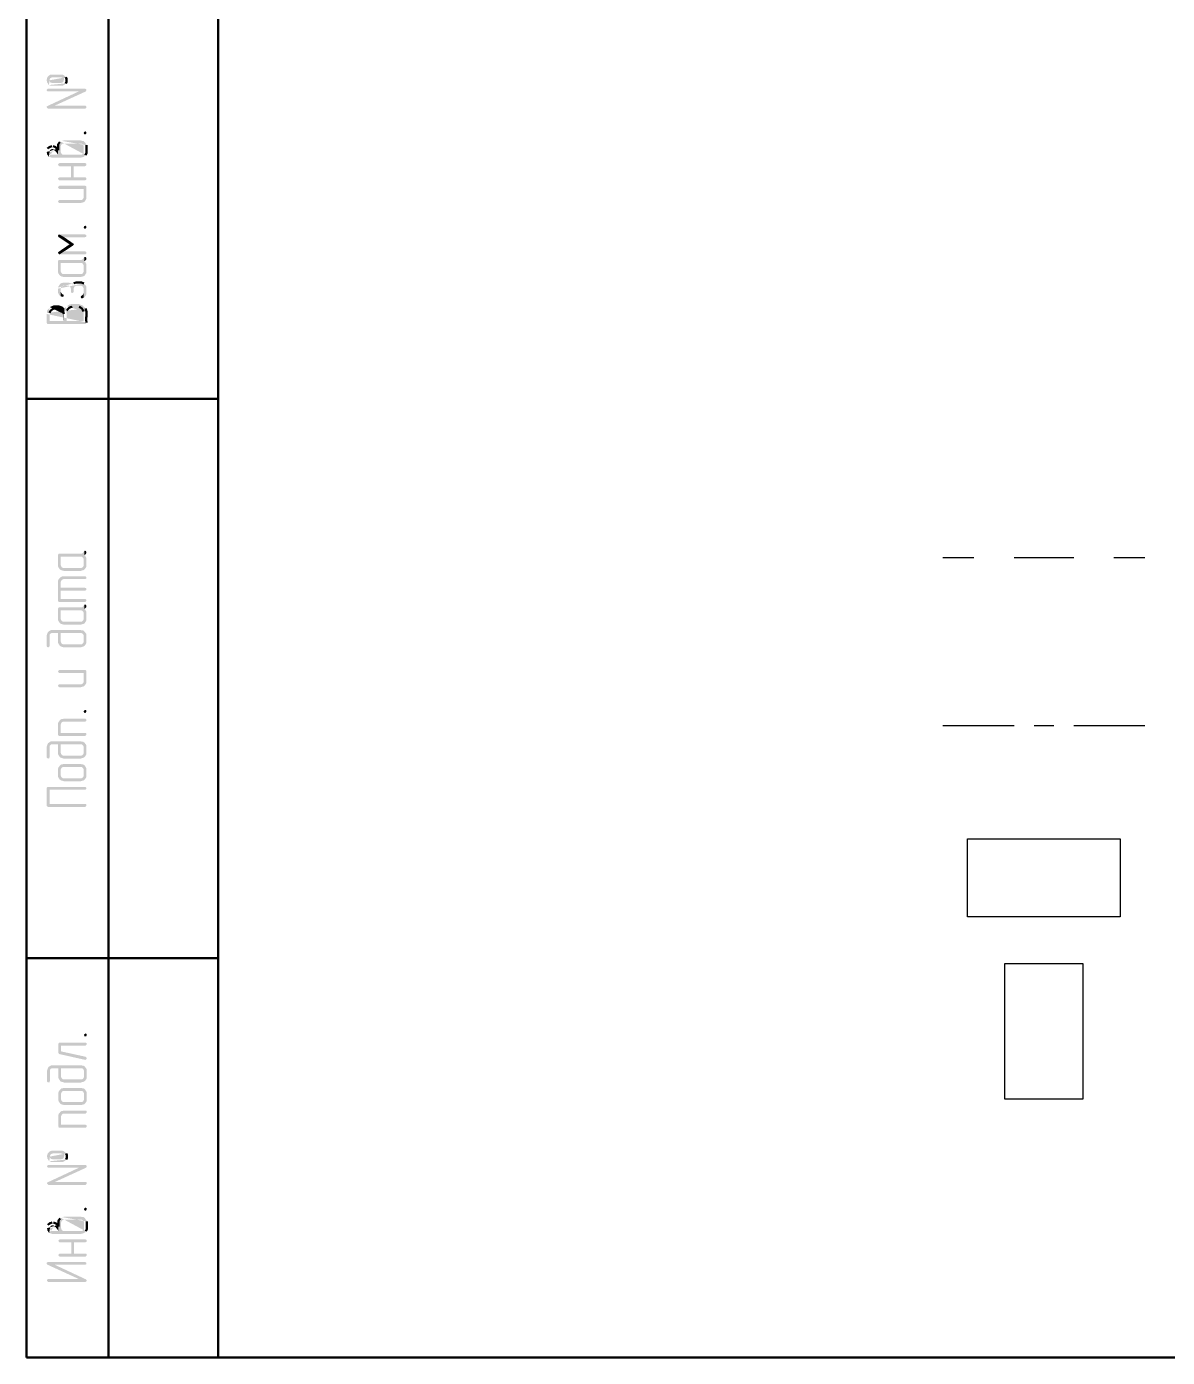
# Model space of a CAD drawing. Header units: millimetres. Extents: x -211 to 10565, y -2293 to 2244.
# Drawn here: x 4472.8 to 4544.2, y -367.5 to -284.2 of the extents above; entities that cross this region are included whole.
import ezdxf

# ---------------------------------------------------------------- set-up
doc = ezdxf.new("R2010")
doc.units = ezdxf.units.MM
doc.layers.add('PDF _Геометрия', color=7, linetype='Continuous')
doc.layers.add('PDF _Сплошная заливка', color=7, linetype='Continuous')

msp = doc.modelspace()

# ---------------------------------------------------------------- hatches: boundary and pattern name
at = {"layer": 'PDF _Сплошная заливка', "transparency": 33554559}
for points in [[(4473.998, -287.581), (4474.02, -287.623), (4474.02, -287.687), (4474.062, -287.75), (4474.104, -287.814), (4474.104, -287.835), (4474.147, -287.877), (4474.189, -287.581), (4474.189, -287.518), (4474.231, -287.454), (4474.295, -287.412), (4474.358, -287.391), (4474.908, -287.391), (4474.972, -287.412), (4475.035, -287.454), (4475.078, -287.581), (4475.099, -287.285), (4475.035, -287.242), (4474.972, -287.221), (4474.274, -287.221), (4474.21, -287.242), (4474.147, -287.285), (4474.104, -287.327), (4474.062, -287.369), (4474.02, -287.496)], [(4473.998, -288.195), (4474.041, -288.258), (4474.104, -288.279), (4476.009, -288.279), (4476.411, -288.11), (4474.083, -288.11), (4474.041, -288.131)], [(4473.998, -289.253), (4474.041, -289.316), (4474.104, -289.359), (4474.506, -289.168), (4476.453, -288.279), (4476.474, -288.237), (4476.495, -288.195), (4476.474, -288.131), (4476.411, -288.11), (4476.009, -288.279), (4474.062, -289.189), (4474.02, -289.21)], [(4474.104, -289.359), (4476.411, -289.359), (4476.474, -289.316), (4476.495, -289.253), (4476.474, -289.189), (4476.411, -289.168), (4474.506, -289.168)], [(4476.326, -290.861), (4476.347, -290.819), (4476.411, -290.776), (4476.474, -290.797), (4476.495, -290.861), (4476.474, -290.924), (4476.474, -290.946), (4476.411, -290.967), (4476.347, -290.946), (4476.326, -290.882)], [(4474.718, -292.85), (4474.739, -292.913), (4474.803, -292.956), (4475.522, -292.956), (4475.522, -293.654), (4475.691, -292.956), (4476.411, -292.956), (4476.474, -292.913), (4476.495, -292.85), (4476.474, -292.787), (4476.411, -292.765), (4474.803, -292.765), (4474.739, -292.808)], [(4474.718, -293.739), (4474.739, -293.802), (4474.803, -293.845), (4476.411, -293.845), (4476.474, -293.802), (4476.495, -293.739), (4476.474, -293.675), (4476.411, -293.654), (4475.691, -293.654), (4475.691, -292.956), (4475.522, -293.654), (4474.803, -293.654), (4474.739, -293.696)], [(4474.718, -294.268), (4474.739, -294.331), (4474.803, -294.374), (4476.326, -294.374), (4476.326, -294.903), (4476.347, -295.199), (4476.39, -295.156), (4476.432, -295.093), (4476.474, -295.03), (4476.495, -294.966), (4476.495, -294.268), (4476.474, -294.204), (4476.411, -294.183), (4474.803, -294.183), (4474.739, -294.225)], [(4474.718, -295.156), (4474.739, -295.22), (4474.803, -295.262), (4476.136, -295.262), (4476.199, -295.241), (4476.284, -295.22), (4476.347, -295.199), (4476.326, -294.903), (4476.305, -294.966), (4476.263, -295.03), (4476.199, -295.072), (4474.803, -295.072), (4474.739, -295.114)], [(4474.718, -297.315), (4474.718, -297.336), (4474.76, -297.399), (4475.437, -297.844), (4475.649, -297.929), (4475.67, -297.907), (4475.712, -297.844), (4475.712, -297.823), (4475.649, -297.78), (4475.099, -297.399), (4474.803, -297.23), (4474.739, -297.251)], [(4474.803, -297.23), (4475.099, -297.399), (4476.411, -297.399), (4476.474, -297.378), (4476.495, -297.315), (4476.474, -297.251), (4476.411, -297.23)], [(4476.326, -296.765), (4476.347, -296.722), (4476.411, -296.68), (4476.474, -296.701), (4476.495, -296.765), (4476.474, -296.828), (4476.474, -296.849), (4476.411, -296.87), (4476.347, -296.849), (4476.326, -296.786)], [(4474.718, -298.373), (4474.739, -298.436), (4474.803, -298.479), (4475.099, -298.288), (4475.649, -297.929), (4475.437, -297.844), (4474.76, -298.309), (4474.718, -298.352)], [(4474.718, -298.902), (4474.718, -299.6), (4474.739, -299.664), (4474.824, -299.791), (4474.887, -299.833), (4474.887, -299.008), (4476.199, -299.008), (4476.263, -299.05), (4476.305, -299.113), (4476.326, -299.177), (4476.326, -299.537), (4476.326, -298.69), (4476.305, -298.733), (4476.241, -298.796), (4476.199, -298.817), (4474.781, -298.817), (4474.739, -298.838)], [(4474.803, -298.479), (4476.411, -298.479), (4476.474, -298.436), (4476.495, -298.373), (4476.474, -298.309), (4476.411, -298.288), (4475.099, -298.288)], [(4474.887, -299.833), (4474.93, -299.854), (4475.014, -299.875), (4475.078, -299.896), (4476.136, -299.896), (4476.199, -299.875), (4476.284, -299.854), (4476.347, -299.833), (4476.39, -299.791), (4476.432, -299.727), (4476.474, -299.664), (4476.495, -299.6), (4476.495, -299.092), (4476.453, -299.029), (4476.432, -298.965), (4476.368, -298.902), (4476.368, -298.648), (4476.326, -298.69), (4476.326, -299.537), (4476.305, -299.6), (4476.263, -299.664), (4476.199, -299.706), (4475.014, -299.706), (4474.951, -299.664), (4474.908, -299.6), (4474.887, -299.537), (4474.887, -299.008)], [(4476.368, -298.648), (4476.368, -298.902), (4476.411, -298.881), (4476.453, -298.838), (4476.474, -298.817), (4476.495, -298.754), (4476.495, -298.733), (4476.474, -298.669), (4476.411, -298.627)], [(4474.887, -301.103), (4474.972, -301.124), (4474.993, -301.145), (4475.056, -301.103), (4475.078, -301.039), (4475.078, -301.018), (4475.056, -300.997), (4474.972, -300.954), (4474.93, -300.891), (4474.908, -300.87), (4474.887, -300.806), (4474.887, -300.616)], [(4476.136, -301.145), (4476.157, -301.208), (4476.22, -301.23), (4476.241, -301.23), (4476.263, -301.208), (4476.326, -301.187), (4476.326, -300.891), (4476.305, -300.933), (4476.284, -300.997), (4476.241, -301.018), (4476.199, -301.06), (4476.157, -301.081)], [(4474.718, -317.29), (4474.718, -317.989), (4474.739, -318.052), (4474.824, -318.179), (4474.887, -318.221), (4474.887, -317.396), (4476.199, -317.396), (4476.263, -317.438), (4476.305, -317.502), (4476.326, -317.565), (4476.326, -317.925), (4476.326, -317.079), (4476.305, -317.121), (4476.241, -317.184), (4476.199, -317.206), (4474.781, -317.206), (4474.739, -317.227)], [(4474.887, -318.221), (4474.93, -318.243), (4475.014, -318.264), (4475.078, -318.285), (4476.136, -318.285), (4476.199, -318.264), (4476.284, -318.243), (4476.347, -318.221), (4476.39, -318.179), (4476.432, -318.116), (4476.474, -318.052), (4476.495, -317.989), (4476.495, -317.481), (4476.453, -317.417), (4476.432, -317.354), (4476.368, -317.29), (4476.368, -317.036), (4476.326, -317.079), (4476.326, -317.925), (4476.305, -317.989), (4476.263, -318.052), (4476.199, -318.094), (4475.014, -318.094), (4474.951, -318.052), (4474.908, -317.989), (4474.887, -317.925), (4474.887, -317.396)], [(4476.368, -317.036), (4476.368, -317.29), (4476.411, -317.269), (4476.453, -317.227), (4476.474, -317.206), (4476.495, -317.142), (4476.495, -317.121), (4476.474, -317.058), (4476.411, -317.015)], [(4474.718, -318.983), (4474.718, -320.147), (4474.739, -320.21), (4474.803, -320.232), (4476.411, -320.232), (4476.474, -320.189), (4476.495, -320.126), (4476.474, -320.062), (4476.411, -320.041), (4474.887, -320.041), (4474.887, -318.983), (4474.866, -318.687), (4474.781, -318.772), (4474.739, -318.835), (4474.718, -318.898)], [(4474.866, -318.687), (4474.887, -318.983), (4474.908, -318.92), (4474.951, -318.856), (4475.014, -318.814), (4475.078, -318.793), (4476.411, -318.793), (4476.474, -318.772), (4476.495, -318.708), (4476.474, -318.645), (4476.411, -318.623), (4474.993, -318.623), (4474.93, -318.645)], [(4474.887, -319.343), (4474.887, -319.512), (4476.411, -319.512), (4476.474, -319.491), (4476.495, -319.428), (4476.474, -319.364), (4476.411, -319.343)], [(4474.718, -320.655), (4474.718, -321.353), (4474.739, -321.417), (4474.824, -321.544), (4474.887, -321.586), (4474.887, -320.761), (4476.199, -320.761), (4476.263, -320.803), (4476.305, -320.866), (4476.326, -320.93), (4476.326, -321.29), (4476.326, -320.443), (4476.305, -320.486), (4476.241, -320.549), (4476.199, -320.57), (4474.781, -320.57), (4474.739, -320.591)], [(4474.887, -321.586), (4474.93, -321.607), (4475.014, -321.628), (4475.078, -321.649), (4476.136, -321.649), (4476.199, -321.628), (4476.284, -321.607), (4476.347, -321.586), (4476.39, -321.544), (4476.432, -321.48), (4476.474, -321.417), (4476.495, -321.353), (4476.495, -320.845), (4476.453, -320.782), (4476.432, -320.718), (4476.368, -320.655), (4476.368, -320.401), (4476.326, -320.443), (4476.326, -321.29), (4476.305, -321.353), (4476.263, -321.417), (4476.199, -321.459), (4475.014, -321.459), (4474.951, -321.417), (4474.908, -321.353), (4474.887, -321.29), (4474.887, -320.761)], [(4476.368, -320.401), (4476.368, -320.655), (4476.411, -320.634), (4476.453, -320.591), (4476.474, -320.57), (4476.495, -320.507), (4476.495, -320.486), (4476.474, -320.422), (4476.411, -320.38)], [(4473.998, -322.348), (4473.998, -322.982), (4474.041, -323.046), (4474.104, -323.067), (4474.168, -323.046), (4474.168, -323.025), (4474.189, -322.961), (4474.189, -322.284), (4474.231, -322.221), (4474.295, -322.178), (4474.718, -322.178), (4474.718, -322.771), (4474.739, -322.834), (4474.824, -322.961), (4474.866, -323.004), (4474.887, -322.178), (4476.199, -322.178), (4476.263, -322.221), (4476.305, -322.284), (4476.326, -322.348), (4476.326, -323.004), (4476.39, -322.961), (4476.432, -322.898), (4476.474, -322.834), (4476.495, -322.771), (4476.495, -322.284), (4476.474, -322.2), (4476.432, -322.157), (4476.39, -322.094), (4476.347, -322.051), (4476.284, -322.009), (4476.22, -322.009), (4476.136, -321.988), (4474.295, -321.988), (4474.231, -322.009), (4474.104, -322.094), (4474.062, -322.157), (4474.02, -322.284)], [(4474.866, -323.004), (4474.93, -323.025), (4474.993, -323.046), (4475.078, -323.067), (4476.136, -323.067), (4476.199, -323.046), (4476.284, -323.025), (4476.326, -323.004), (4476.326, -322.707), (4476.305, -322.771), (4476.263, -322.834), (4476.199, -322.877), (4475.014, -322.877), (4474.951, -322.834), (4474.908, -322.771), (4474.887, -322.707), (4474.887, -322.178)], [(4474.718, -324.569), (4474.739, -324.633), (4474.803, -324.675), (4476.326, -324.675), (4476.326, -325.204), (4476.347, -325.501), (4476.39, -325.458), (4476.432, -325.395), (4476.474, -325.331), (4476.495, -325.268), (4476.495, -324.569), (4476.474, -324.506), (4476.411, -324.485), (4474.803, -324.485), (4474.739, -324.527)], [(4474.718, -325.458), (4474.739, -325.522), (4474.803, -325.564), (4476.136, -325.564), (4476.199, -325.543), (4476.284, -325.522), (4476.347, -325.501), (4476.326, -325.204), (4476.305, -325.268), (4476.263, -325.331), (4476.199, -325.374), (4474.803, -325.374), (4474.739, -325.416)], [(4476.326, -327.066), (4476.347, -327.024), (4476.411, -326.982), (4476.474, -327.003), (4476.495, -327.066), (4476.474, -327.13), (4476.474, -327.151), (4476.411, -327.172), (4476.347, -327.151), (4476.326, -327.088)], [(4474.718, -327.892), (4474.718, -328.526), (4474.739, -328.59), (4474.803, -328.611), (4476.411, -328.611), (4476.474, -328.569), (4476.495, -328.505), (4476.474, -328.442), (4476.411, -328.421), (4474.887, -328.421), (4474.887, -327.892), (4474.866, -327.595), (4474.824, -327.638), (4474.781, -327.701), (4474.739, -327.744), (4474.718, -327.828)], [(4474.866, -327.595), (4474.887, -327.892), (4474.908, -327.828), (4474.951, -327.765), (4475.014, -327.722), (4476.411, -327.722), (4476.474, -327.68), (4476.495, -327.617), (4476.474, -327.553), (4476.411, -327.532), (4475.078, -327.532), (4474.993, -327.553), (4474.93, -327.553)], [(4473.998, -329.309), (4473.998, -329.944), (4474.041, -330.008), (4474.104, -330.029), (4474.168, -330.008), (4474.168, -329.987), (4474.189, -329.923), (4474.189, -329.246), (4474.231, -329.182), (4474.295, -329.14), (4474.718, -329.14), (4474.718, -329.733), (4474.739, -329.796), (4474.824, -329.923), (4474.866, -329.965), (4474.887, -329.14), (4476.199, -329.14), (4476.263, -329.182), (4476.305, -329.246), (4476.326, -329.309), (4476.326, -329.965), (4476.39, -329.923), (4476.432, -329.86), (4476.474, -329.796), (4476.495, -329.733), (4476.495, -329.246), (4476.474, -329.161), (4476.432, -329.119), (4476.39, -329.055), (4476.347, -329.013), (4476.284, -328.971), (4476.22, -328.971), (4476.136, -328.95), (4474.295, -328.95), (4474.231, -328.971), (4474.104, -329.055), (4474.062, -329.119), (4474.02, -329.246)], [(4474.866, -329.965), (4474.93, -329.987), (4474.993, -330.008), (4475.078, -330.029), (4476.136, -330.029), (4476.199, -330.008), (4476.284, -329.987), (4476.326, -329.965), (4476.326, -329.669), (4476.305, -329.733), (4476.263, -329.796), (4476.199, -329.838), (4475.014, -329.838), (4474.951, -329.796), (4474.908, -329.733), (4474.887, -329.669), (4474.887, -329.14)], [(4474.718, -330.727), (4474.718, -331.15), (4474.739, -331.214), (4474.824, -331.341), (4474.887, -331.383), (4474.887, -330.727), (4474.908, -330.664), (4474.951, -330.6), (4475.014, -330.558), (4476.199, -330.558), (4476.263, -330.6), (4476.305, -330.664), (4476.326, -330.727), (4476.326, -331.087), (4476.347, -331.383), (4476.39, -331.341), (4476.432, -331.277), (4476.474, -331.214), (4476.495, -331.15), (4476.495, -330.664), (4476.474, -330.6), (4476.432, -330.537), (4476.39, -330.473), (4476.347, -330.431), (4476.284, -330.389), (4476.22, -330.389), (4476.136, -330.367), (4475.078, -330.367), (4474.993, -330.389), (4474.93, -330.389), (4474.866, -330.431), (4474.824, -330.473), (4474.781, -330.537), (4474.739, -330.579), (4474.718, -330.664)], [(4474.887, -331.383), (4474.93, -331.404), (4475.014, -331.425), (4475.078, -331.447), (4476.136, -331.447), (4476.199, -331.425), (4476.284, -331.404), (4476.347, -331.383), (4476.326, -331.087), (4476.305, -331.15), (4476.263, -331.214), (4476.199, -331.256), (4475.014, -331.256), (4474.951, -331.214), (4474.908, -331.15), (4474.887, -331.087), (4474.887, -330.727)], [(4473.998, -331.891), (4473.998, -332.97), (4474.041, -333.034), (4474.104, -333.055), (4476.411, -333.055), (4476.474, -333.012), (4476.495, -332.949), (4476.474, -332.886), (4476.411, -332.864), (4474.189, -332.864), (4474.189, -331.976), (4474.104, -331.806), (4474.083, -331.806), (4474.02, -331.828)], [(4474.104, -331.806), (4474.189, -331.976), (4476.411, -331.976), (4476.474, -331.954), (4476.495, -331.891), (4476.474, -331.828), (4476.411, -331.806)], [(4476.347, -347.317), (4476.368, -347.275), (4476.432, -347.232), (4476.495, -347.253), (4476.517, -347.317), (4476.495, -347.38), (4476.495, -347.402), (4476.432, -347.423), (4476.368, -347.402), (4476.347, -347.338)], [(4474.739, -347.888), (4474.739, -348.438), (4474.76, -348.481), (4474.803, -348.523), (4476.411, -348.883), (4476.432, -348.883), (4476.495, -348.84), (4476.517, -348.777), (4476.495, -348.735), (4476.453, -348.692), (4474.908, -348.354), (4474.908, -347.994), (4474.824, -347.804), (4474.803, -347.804), (4474.76, -347.825)], [(4474.824, -347.804), (4474.908, -347.994), (4476.432, -347.994), (4476.495, -347.952), (4476.517, -347.888), (4476.495, -347.825), (4476.432, -347.804)], [(4474.02, -349.581), (4474.02, -350.216), (4474.062, -350.279), (4474.125, -350.301), (4474.189, -350.279), (4474.189, -350.258), (4474.21, -350.195), (4474.21, -349.518), (4474.252, -349.454), (4474.316, -349.412), (4474.739, -349.412), (4474.739, -350.004), (4474.76, -350.068), (4474.803, -350.131), (4474.845, -350.195), (4474.887, -350.237), (4474.908, -349.412), (4476.22, -349.412), (4476.284, -349.454), (4476.326, -349.518), (4476.347, -349.581), (4476.347, -350.237), (4476.411, -350.195), (4476.495, -350.068), (4476.517, -350.004), (4476.517, -349.518), (4476.495, -349.433), (4476.453, -349.391), (4476.411, -349.327), (4476.368, -349.285), (4476.305, -349.243), (4476.241, -349.243), (4476.157, -349.221), (4474.316, -349.221), (4474.252, -349.243), (4474.189, -349.285), (4474.125, -349.327), (4474.083, -349.391), (4474.062, -349.454), (4474.041, -349.518)], [(4474.887, -350.237), (4474.951, -350.258), (4475.014, -350.279), (4475.099, -350.301), (4476.157, -350.301), (4476.22, -350.279), (4476.305, -350.258), (4476.347, -350.237), (4476.347, -349.941), (4476.326, -350.004), (4476.284, -350.068), (4476.22, -350.11), (4475.035, -350.11), (4474.972, -350.068), (4474.93, -350.004), (4474.908, -349.941), (4474.908, -349.412)], [(4474.739, -350.999), (4474.739, -351.422), (4474.76, -351.486), (4474.803, -351.549), (4474.845, -351.613), (4474.908, -351.655), (4474.908, -350.999), (4474.93, -350.935), (4474.972, -350.872), (4475.035, -350.83), (4476.22, -350.83), (4476.284, -350.872), (4476.326, -350.935), (4476.347, -350.999), (4476.347, -351.359), (4476.368, -351.655), (4476.411, -351.613), (4476.495, -351.486), (4476.517, -351.422), (4476.517, -350.935), (4476.495, -350.872), (4476.411, -350.745), (4476.368, -350.703), (4476.305, -350.66), (4476.241, -350.66), (4476.157, -350.639), (4475.099, -350.639), (4475.014, -350.66), (4474.951, -350.66), (4474.887, -350.703), (4474.845, -350.745), (4474.803, -350.808), (4474.76, -350.851), (4474.739, -350.935)], [(4474.908, -351.655), (4474.951, -351.676), (4475.035, -351.697), (4475.099, -351.718), (4476.157, -351.718), (4476.22, -351.697), (4476.305, -351.676), (4476.368, -351.655), (4476.347, -351.359), (4476.326, -351.422), (4476.284, -351.486), (4476.22, -351.528), (4475.035, -351.528), (4474.972, -351.486), (4474.93, -351.422), (4474.908, -351.359), (4474.908, -350.999)], [(4474.739, -352.417), (4474.739, -353.051), (4474.76, -353.115), (4474.824, -353.136), (4476.432, -353.136), (4476.495, -353.094), (4476.517, -353.03), (4476.495, -352.967), (4476.432, -352.946), (4474.908, -352.946), (4474.908, -352.417), (4474.887, -352.12), (4474.845, -352.163), (4474.803, -352.226), (4474.76, -352.268), (4474.739, -352.353)], [(4474.887, -352.12), (4474.908, -352.417), (4474.93, -352.353), (4474.972, -352.29), (4475.035, -352.247), (4476.432, -352.247), (4476.495, -352.205), (4476.517, -352.142), (4476.495, -352.078), (4476.432, -352.057), (4475.099, -352.057), (4475.014, -352.078), (4474.951, -352.078)], [(4474.02, -354.935), (4474.041, -354.977), (4474.041, -355.04), (4474.125, -355.167), (4474.125, -355.189), (4474.168, -355.231), (4474.21, -354.935), (4474.21, -354.871), (4474.252, -354.808), (4474.316, -354.765), (4474.379, -354.744), (4474.93, -354.744), (4474.993, -354.765), (4475.056, -354.808), (4475.078, -354.871), (4475.099, -354.935), (4475.12, -354.638), (4475.056, -354.596), (4474.993, -354.575), (4474.295, -354.575), (4474.231, -354.596), (4474.168, -354.638), (4474.083, -354.723), (4474.062, -354.787), (4474.041, -354.85)], [(4474.02, -355.548), (4474.062, -355.612), (4474.125, -355.633), (4476.03, -355.633), (4476.432, -355.464), (4474.104, -355.464), (4474.062, -355.485)], [(4474.02, -356.606), (4474.062, -356.67), (4474.125, -356.712), (4474.527, -356.522), (4476.474, -355.633), (4476.517, -355.548), (4476.495, -355.485), (4476.432, -355.464), (4476.03, -355.633), (4474.083, -356.543), (4474.041, -356.564)], [(4474.125, -356.712), (4476.432, -356.712), (4476.495, -356.67), (4476.517, -356.606), (4476.495, -356.543), (4476.432, -356.522), (4474.527, -356.522)], [(4476.347, -358.215), (4476.368, -358.172), (4476.432, -358.13), (4476.495, -358.151), (4476.517, -358.215), (4476.495, -358.278), (4476.495, -358.299), (4476.432, -358.32), (4476.368, -358.299), (4476.347, -358.236)], [(4474.739, -360.204), (4474.76, -360.267), (4474.824, -360.309), (4475.543, -360.309), (4475.543, -361.008), (4475.712, -360.309), (4476.432, -360.309), (4476.495, -360.267), (4476.517, -360.204), (4476.495, -360.14), (4476.432, -360.119), (4474.824, -360.119), (4474.76, -360.161)], [(4474.739, -361.092), (4474.76, -361.156), (4474.824, -361.198), (4476.432, -361.198), (4476.495, -361.156), (4476.517, -361.092), (4476.495, -361.029), (4476.432, -361.008), (4475.712, -361.008), (4475.712, -360.309), (4475.543, -361.008), (4474.824, -361.008), (4474.76, -361.05)], [(4473.998, -361.621), (4473.998, -361.643), (4474.062, -361.706), (4476.009, -362.595), (4476.411, -362.785), (4476.474, -362.764), (4476.517, -362.701), (4476.495, -362.658), (4476.453, -362.616), (4474.506, -361.706), (4474.104, -361.537), (4474.083, -361.537), (4474.02, -361.558)], [(4474.104, -361.537), (4474.506, -361.706), (4476.411, -361.706), (4476.474, -361.685), (4476.495, -361.621), (4476.474, -361.558), (4476.411, -361.537)], [(4474.02, -362.679), (4474.041, -362.743), (4474.104, -362.785), (4476.411, -362.785), (4476.009, -362.595), (4474.104, -362.595), (4474.041, -362.637)]]:
    msp.add_hatch(color=256, dxfattribs=at).paths.add_polyline_path(points)
h = msp.add_hatch(color=256, dxfattribs=at)
h.paths.add_polyline_path([(4474.147, -287.877), (4474.274, -287.92), (4474.993, -287.92), (4475.056, -287.898), (4475.12, -287.856), (4475.162, -287.814), (4475.205, -287.772)], flags=0)
h.paths.add_polyline_path([(4475.205, -287.391), (4475.162, -287.327), (4475.099, -287.285), (4475.078, -287.581), (4475.056, -287.645), (4475.035, -287.687), (4475.014, -287.708), (4474.972, -287.729), (4474.887, -287.75), (4474.358, -287.75), (4474.274, -287.729), (4474.231, -287.708), (4474.189, -287.645), (4474.189, -287.581)], flags=0)
h = msp.add_hatch(color=256, dxfattribs=at)
h.paths.add_polyline_path([(4474.147, -292.363), (4474.274, -292.406), (4474.358, -292.427), (4476.136, -292.427), (4476.199, -292.406), (4476.284, -292.384), (4476.326, -292.363), (4476.326, -292.067), (4476.305, -292.131), (4476.263, -292.194), (4476.199, -292.236), (4475.014, -292.236), (4474.951, -292.194), (4474.908, -292.131), (4474.887, -292.067), (4474.887, -291.707), (4474.866, -291.411), (4474.824, -291.453)], flags=0)
h.paths.add_polyline_path([(4474.718, -291.961), (4474.718, -292.236), (4474.274, -292.236), (4474.231, -292.194), (4474.189, -292.131), (4474.189, -292.067)], flags=0)
h = msp.add_hatch(color=256, dxfattribs=at)
h.paths.add_polyline_path([(4474.866, -291.411), (4474.887, -291.707), (4474.908, -291.644), (4474.951, -291.58), (4475.014, -291.538), (4476.199, -291.538), (4476.263, -291.58), (4476.305, -291.644), (4476.326, -291.707), (4476.326, -292.363), (4476.39, -292.321), (4476.432, -292.258)], flags=0)
h.paths.add_polyline_path([(4476.495, -291.644), (4476.474, -291.559), (4476.432, -291.517), (4476.39, -291.453), (4476.347, -291.411), (4476.284, -291.369), (4476.22, -291.369), (4476.136, -291.348), (4475.078, -291.348), (4474.993, -291.369), (4474.93, -291.369)], flags=0)
h = msp.add_hatch(color=256, dxfattribs=at)
h.paths.add_polyline_path([(4473.998, -292.067), (4474.02, -292.109), (4474.02, -292.194), (4474.062, -292.258), (4474.104, -292.3), (4474.104, -292.321), (4474.147, -292.363), (4474.189, -292.067), (4474.189, -292.004), (4474.231, -291.94), (4474.295, -291.898), (4474.358, -291.877), (4474.422, -291.898), (4474.464, -291.94), (4474.485, -291.961), (4474.549, -292.004), (4474.591, -292.067), (4474.633, -292.109), (4474.718, -292.236), (4474.718, -291.961), (4474.654, -291.877)], flags=0)
h.paths.add_polyline_path([(4474.422, -291.707), (4474.337, -291.707)], flags=0)
h.paths.add_polyline_path([(4474.062, -291.855), (4474.02, -291.982)], flags=0)
h = msp.add_hatch(color=256, dxfattribs=at)
h.paths.add_polyline_path([(4474.718, -300.616), (4474.718, -300.87), (4474.739, -300.933), (4474.781, -300.997), (4474.781, -301.018), (4474.845, -301.06), (4474.887, -301.103), (4474.887, -300.616), (4474.908, -300.552), (4474.951, -300.489), (4475.014, -300.447), (4475.078, -300.425), (4475.353, -300.425), (4475.416, -300.447), (4475.459, -300.489), (4475.48, -300.489), (4475.522, -300.616), (4475.522, -300.806), (4475.543, -300.87), (4475.607, -300.891), (4475.67, -300.87), (4475.691, -300.806), (4475.691, -300.616), (4475.712, -300.552), (4475.755, -300.489), (4475.818, -300.447), (4475.882, -300.425), (4476.136, -300.425), (4476.199, -300.447), (4476.263, -300.489), (4476.305, -300.552), (4476.326, -300.616), (4476.326, -301.187), (4476.39, -301.145), (4476.432, -301.081), (4476.474, -301.018), (4476.495, -300.954), (4476.495, -300.552), (4476.474, -300.468), (4476.432, -300.404), (4476.39, -300.362), (4476.326, -300.298)], flags=0)
h.paths.add_polyline_path([(4475.712, -300.277), (4475.67, -300.32), (4475.607, -300.362), (4475.543, -300.298), (4475.501, -300.277), (4475.48, -300.277), (4475.416, -300.256), (4475.332, -300.235), (4475.078, -300.235), (4475.014, -300.256), (4474.93, -300.277), (4474.887, -300.298), (4474.824, -300.362), (4474.739, -300.489), (4474.718, -300.552)], flags=0)
h = msp.add_hatch(color=256, dxfattribs=at)
h.paths.add_polyline_path([(4473.998, -302.203), (4473.998, -302.753), (4474.041, -302.817), (4474.104, -302.838), (4476.432, -302.838), (4476.474, -302.795), (4476.495, -302.732)], flags=0)
h.paths.add_polyline_path([(4476.432, -301.864), (4476.39, -301.801), (4476.326, -301.759), (4476.326, -302.647), (4475.247, -302.647), (4475.247, -302.118), (4475.205, -301.759), (4475.162, -301.822), (4475.141, -301.864), (4475.12, -301.843), (4475.078, -302.647), (4474.189, -302.647), (4474.189, -302.203), (4474.168, -301.822), (4474.125, -301.886), (4474.083, -301.928), (4474.041, -301.991), (4474.02, -302.055), (4474.02, -302.139)], flags=0)
h = msp.add_hatch(color=256, dxfattribs=at)
h.paths.add_polyline_path([(4474.168, -301.822), (4474.189, -302.203), (4474.189, -302.139)], flags=0)
h.paths.add_polyline_path([(4475.078, -302.203), (4475.078, -302.647), (4475.12, -301.843), (4475.056, -301.801), (4475.014, -301.759), (4474.951, -301.716), (4474.93, -301.716), (4474.866, -301.695), (4474.803, -301.674), (4474.422, -301.674), (4474.337, -301.716), (4474.274, -301.737), (4474.21, -301.78)], flags=0)
h = msp.add_hatch(color=256, dxfattribs=at)
h.paths.add_polyline_path([(4475.205, -301.759), (4475.247, -302.118), (4475.268, -302.055), (4475.268, -301.991)], flags=0)
h.paths.add_polyline_path([(4475.607, -301.759), (4476.03, -301.759)], flags=0)
h.paths.add_polyline_path([(4476.305, -302.055), (4476.326, -302.118), (4476.326, -302.647), (4476.326, -301.759), (4476.284, -301.695), (4476.22, -301.653), (4476.093, -301.61), (4476.03, -301.589), (4475.543, -301.589), (4475.459, -301.61), (4475.395, -301.632), (4475.332, -301.674), (4475.268, -301.716)], flags=0)
h = msp.add_hatch(color=256, dxfattribs=at)
h.paths.add_polyline_path([(4474.168, -355.231), (4474.231, -355.252), (4474.295, -355.273), (4475.014, -355.273), (4475.078, -355.252), (4475.141, -355.21), (4475.226, -355.125)], flags=0)
h.paths.add_polyline_path([(4475.226, -354.744), (4475.183, -354.681), (4475.12, -354.638), (4475.099, -354.935), (4475.078, -354.998), (4475.056, -355.04), (4475.035, -355.062), (4474.993, -355.083), (4474.908, -355.104), (4474.379, -355.104), (4474.295, -355.083), (4474.252, -355.062), (4474.21, -354.998), (4474.21, -354.935)], flags=0)
h = msp.add_hatch(color=256, dxfattribs=at)
h.paths.add_polyline_path([(4474.168, -359.717), (4474.231, -359.738), (4474.295, -359.759), (4474.379, -359.78), (4476.157, -359.78), (4476.22, -359.759), (4476.305, -359.738), (4476.347, -359.717), (4476.347, -359.421), (4476.326, -359.484), (4476.284, -359.548), (4476.22, -359.59), (4475.035, -359.59), (4474.972, -359.548), (4474.93, -359.484), (4474.908, -359.421), (4474.908, -359.061), (4474.887, -358.765), (4474.845, -358.807)], flags=0)
h.paths.add_polyline_path([(4474.739, -359.315), (4474.739, -359.59), (4474.295, -359.59), (4474.252, -359.548), (4474.21, -359.484), (4474.21, -359.421)], flags=0)
h = msp.add_hatch(color=256, dxfattribs=at)
h.paths.add_polyline_path([(4474.887, -358.765), (4474.908, -359.061), (4474.93, -358.997), (4474.972, -358.934), (4475.035, -358.892), (4476.22, -358.892), (4476.284, -358.934), (4476.326, -358.997), (4476.347, -359.061), (4476.347, -359.717), (4476.411, -359.675), (4476.453, -359.611)], flags=0)
h.paths.add_polyline_path([(4476.517, -358.997), (4476.495, -358.913), (4476.453, -358.871), (4476.411, -358.807), (4476.368, -358.765), (4476.305, -358.722), (4476.241, -358.722), (4476.157, -358.701), (4475.099, -358.701), (4475.014, -358.722), (4474.951, -358.722)], flags=0)
h = msp.add_hatch(color=256, dxfattribs=at)
h.paths.add_polyline_path([(4474.02, -359.421), (4474.041, -359.463), (4474.041, -359.548), (4474.083, -359.611), (4474.125, -359.653), (4474.125, -359.675), (4474.168, -359.717), (4474.21, -359.421), (4474.21, -359.357), (4474.252, -359.294), (4474.316, -359.251), (4474.379, -359.23), (4474.443, -359.251), (4474.485, -359.294), (4474.506, -359.315), (4474.57, -359.357), (4474.612, -359.421), (4474.654, -359.463), (4474.739, -359.59), (4474.739, -359.315), (4474.676, -359.23)], flags=0)
h.paths.add_polyline_path([(4474.443, -359.061), (4474.358, -359.061)], flags=0)
h.paths.add_polyline_path([(4474.083, -359.209), (4474.062, -359.273), (4474.041, -359.336)], flags=0)

# ---------------------------------------------------------------- linework, layer by layer
at = {"layer": 'PDF _Геометрия', "lineweight": 50}
for points in [[(4484.748, -367.504), (4484.748, -80.59), (4879.813, -80.59), (4879.813, -367.504)], [(4472.75, -367.504), (4472.75, -282.524), (4484.748, -282.524), (4484.748, -367.504)]]:
    msp.add_lwpolyline(points, close=True, dxfattribs=at)
for points in [[(4477.871, -282.524), (4477.871, -367.504)], [(4472.75, -307.514), (4484.748, -307.514)], [(4472.75, -342.514), (4484.748, -342.514)]]:
    msp.add_lwpolyline(points, dxfattribs=at)
at = {"layer": 'PDF _Геометрия', "color": 1, "lineweight": 25}
for points in [[(4530.095, -317.438), (4532.042, -317.438)], [(4534.56, -317.438), (4538.305, -317.438)], [(4540.802, -317.438), (4542.749, -317.438)]]:
    msp.add_lwpolyline(points, dxfattribs=at)
at = {"layer": 'PDF _Геометрия', "lineweight": 25}
for points in [[(4534.56, -327.976), (4530.095, -327.976)], [(4537.057, -327.976), (4535.808, -327.976)], [(4542.749, -327.976), (4538.305, -327.976)]]:
    msp.add_lwpolyline(points, dxfattribs=at)
for points in [[(4531.639, -339.932), (4531.639, -335.044), (4541.204, -335.044), (4541.204, -339.932)], [(4538.855, -342.852), (4538.855, -351.337), (4533.988, -351.337), (4533.988, -342.852)]]:
    msp.add_lwpolyline(points, close=True, dxfattribs=at)
at = {"layer": 'PDF _Геометрия', "lineweight": 50}
for points in [[(4475.205, -287.772), (4475.265, -287.624), (4475.265, -287.538), (4475.205, -287.391)], [(4474.824, -291.453), (4474.64, -291.662), (4474.755, -291.672), (4474.718, -291.961)], [(4474.337, -291.707), (4474.153, -291.78), (4474.19, -291.716), (4474.062, -291.855)], [(4474.654, -291.877), (4474.525, -291.727), (4474.627, -291.796), (4474.422, -291.707)], [(4476.432, -292.258), (4476.56, -292.1), (4476.477, -291.827), (4476.495, -291.644)], [(4476.326, -300.298), (4476.147, -300.203), (4475.9, -300.204), (4475.712, -300.277)], [(4474.189, -302.139), (4474.275, -301.705), (4475.076, -301.75), (4475.078, -302.203)], [(4475.268, -301.991), (4475.333, -301.869), (4475.457, -301.745), (4475.607, -301.759)], [(4476.03, -301.759), (4476.171, -301.799), (4476.29, -301.901), (4476.305, -302.055)], [(4476.495, -302.732), (4476.45, -302.269), (4476.568, -302.193), (4476.432, -301.864)], [(4475.226, -355.125), (4475.286, -354.977), (4475.286, -354.892), (4475.226, -354.744)], [(4474.845, -358.807), (4474.662, -359.014), (4474.776, -359.029), (4474.739, -359.315)], [(4474.358, -359.061), (4474.174, -359.134), (4474.211, -359.07), (4474.083, -359.209)], [(4474.676, -359.23), (4474.546, -359.081), (4474.648, -359.149), (4474.443, -359.061)], [(4476.453, -359.611), (4476.581, -359.454), (4476.499, -359.18), (4476.517, -358.997)]]:
    msp.add_open_spline(points, degree=3, dxfattribs=at)

doc.saveas('drawing.dxf')
